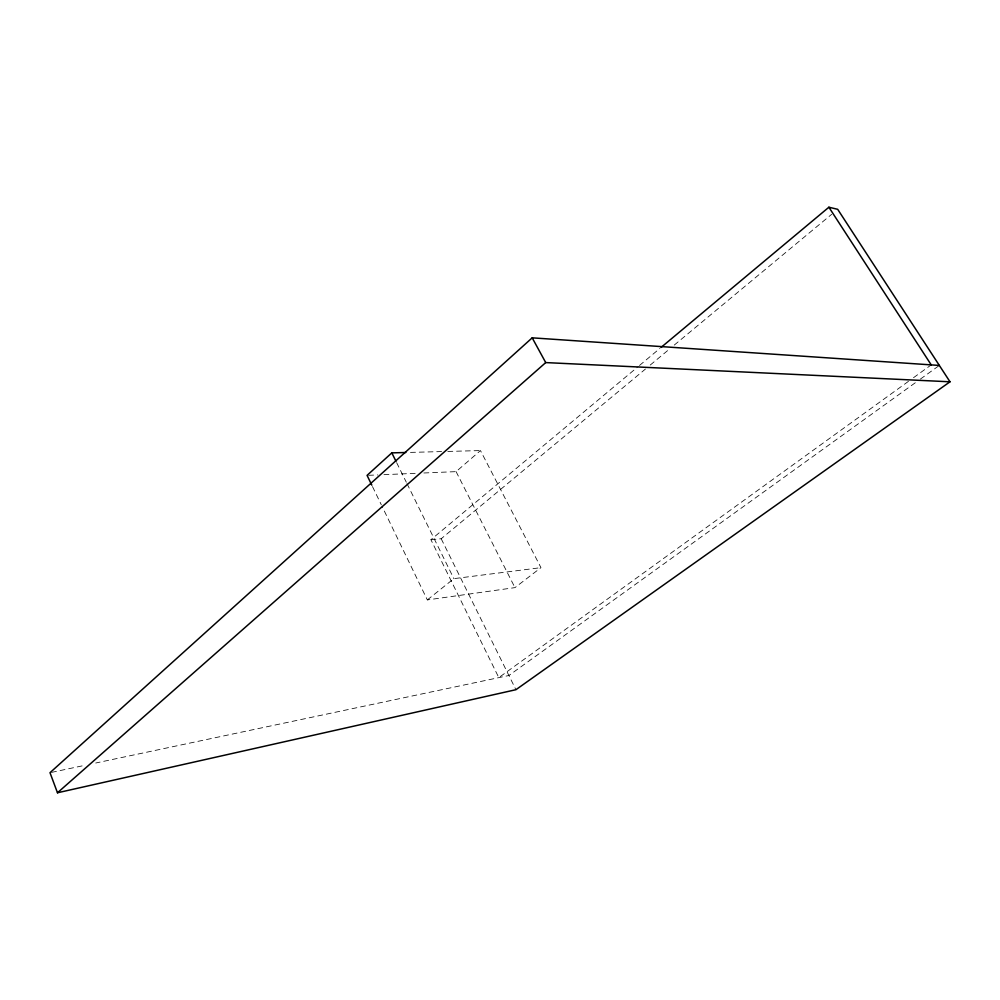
<?xml version="1.0" encoding="UTF-8"?>
<svg xmlns="http://www.w3.org/2000/svg" width="1000" height="1000" viewBox="0 0 1000 1000"><rect width="100%" height="100%" fill="white"/><g stroke="black" fill="none" stroke-linecap="round" stroke-linejoin="round"><path stroke-width="0.75" stroke-dasharray="5 3.75" d="M423.862 472.987L456.087 471.637L480.475 450.575L540.962 567.65L514.95 587.625L427.337 599.913L381.962 506.15M908.462 381.35L498.812 677.625L430.925 539.712L638.3 366.463M639.5 365.462L659.875 348.438M430.925 539.712L441.2 538.75L645.45 369.038M650.25 365.037L669.475 349.062M674.275 345.075L831.663 214.3M427.337 599.913L453.862 578.65L540.962 567.65M913.525 377.688L931.225 364.888M915.288 382.762L508.888 675.5L95.738 763.012M920.35 379.113L939.338 365.438M51.525 772.387L85.062 765.275M368.6 475.3L377.812 474.925M383.95 474.663L416.188 473.312M410.487 452.388L441.6 451.587M447.812 451.425L480.475 450.575M456.087 471.637L514.95 587.625M441.2 538.75L515.925 689.7M396.65 462.65L406.3 482.225M406.987 483.612L453.862 578.65M372.488 486.562L381.287 504.75"/><path stroke-width="1.5" d="M405.825 452.512L391.825 452.875L367.075 475.375L371.812 485.163M939.338 365.438L532.2 337.837L50 772.7L57.475 792.775L515.925 689.7L950 381.8L837.675 209.3L828.888 207.225L661.075 347.425M57.475 792.775L545.725 362.587L950 381.8M828.888 207.225L931.225 364.888M532.2 337.837L545.725 362.587M391.825 452.875L395.962 461.25"/></g></svg>
